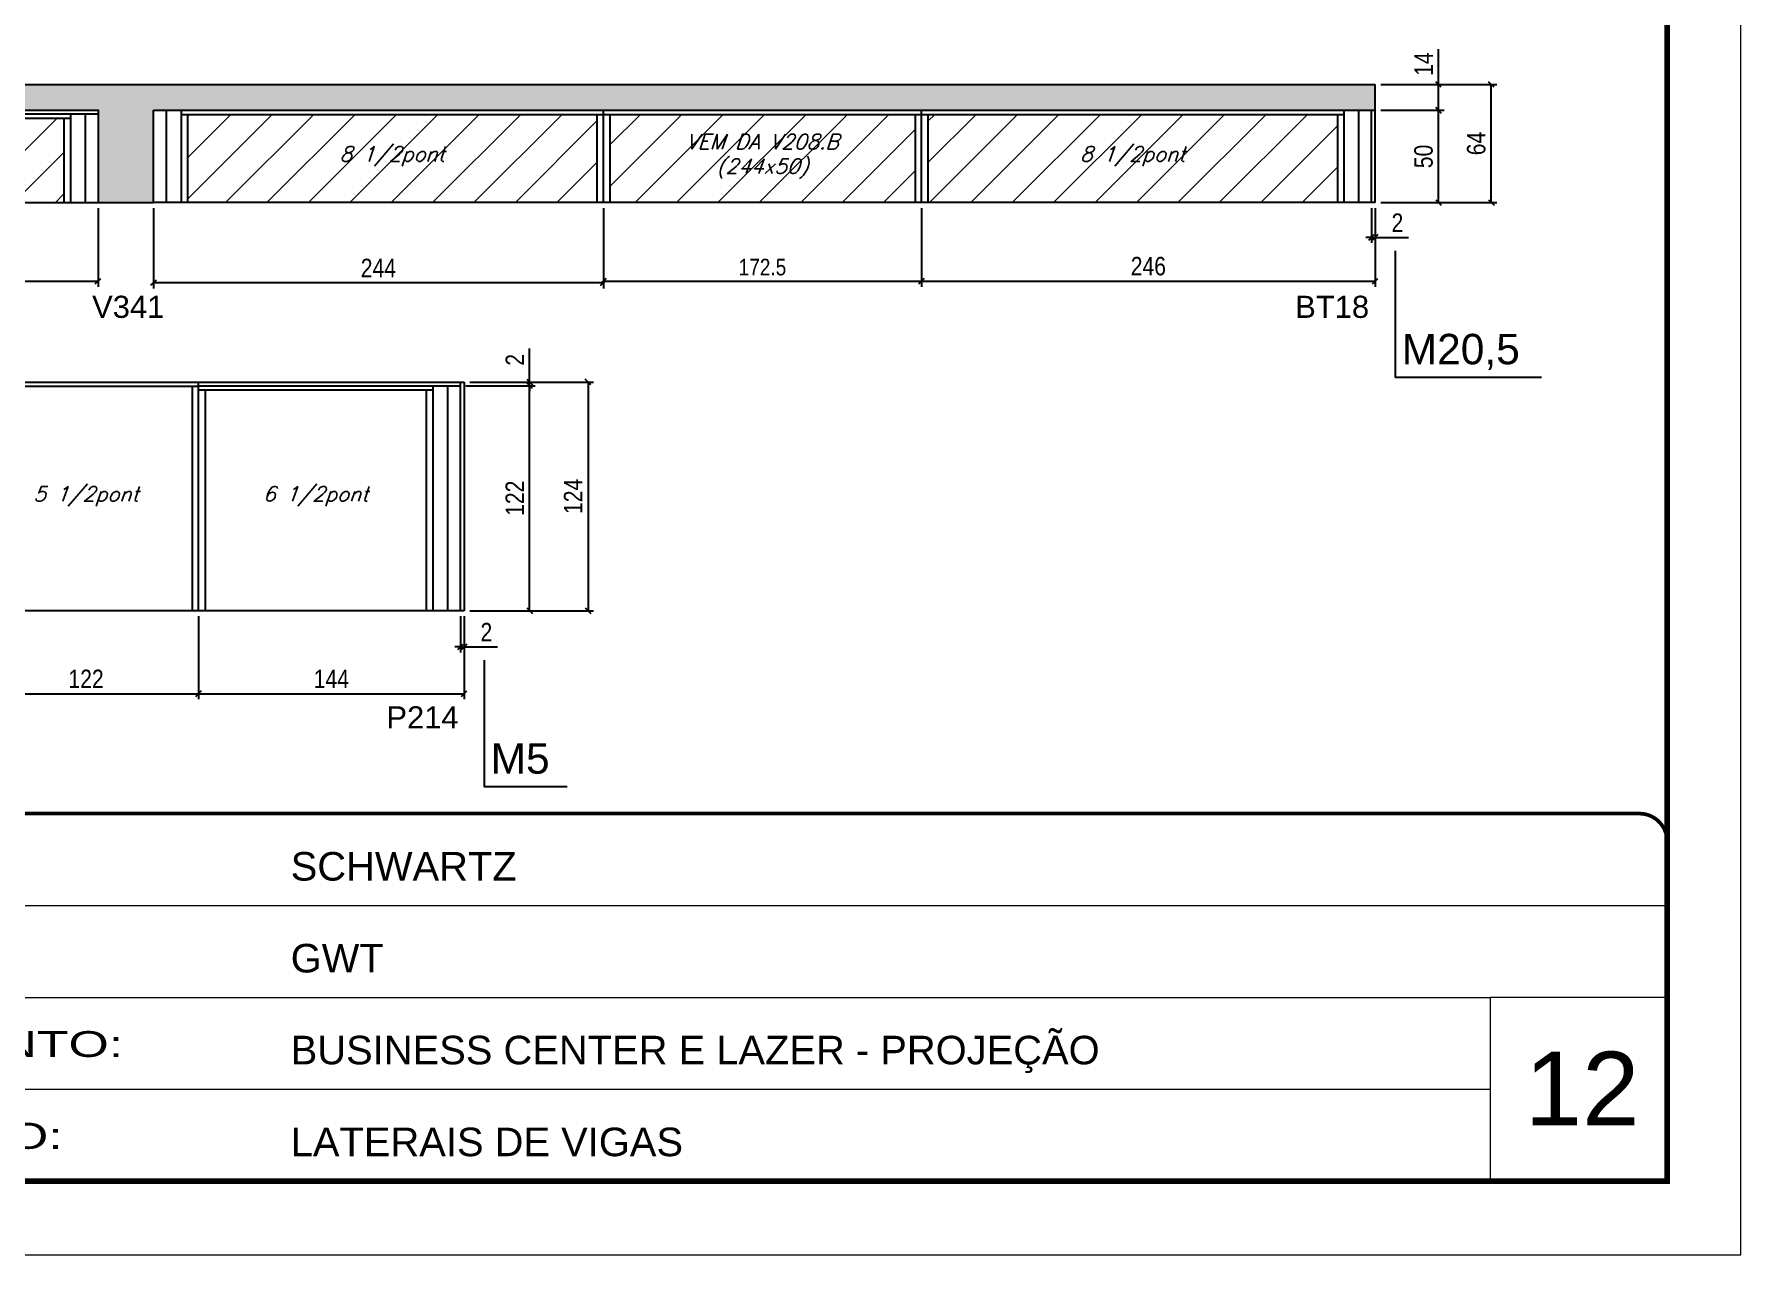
# Model space of a CAD drawing. Extents: x 13154 to 22413, y 1253 to 30260.
# Drawn here: x 18482 to 19408, y 26522 to 27184 of the extents above; entities that cross this region are included whole.
import ezdxf

# ---------------------------------------------------------------- set-up
doc = ezdxf.new("R2010")
doc.units = 0
doc.linetypes.add('CONTINUO', pattern=[0])
doc.linetypes.add('DASHED', pattern=[0.75, 0.5, -0.25])
for name, color, linetype in [('5', 5, 'Continuous'), ('COTA', 241, 'Continuous'), ('NOMENCLATURA', 7, 'Continuous'), ('Painéis', 200, 'Continuous'), ('SARR_2.2x7', 40, 'Continuous'), ('SARR_3.5x7', 81, 'Continuous'), ('texto', 7, 'Continuous')]:
    doc.layers.add(name, color=color, linetype=linetype)
for name, color, linetype, lineweight in [('CARIMBO', 255, 'Continuous', 9), ('Folhas', 255, 'Continuous', 9), ('Hachura', 251, 'Continuous', 9), ('SARRAFO DE PRESSAO', 251, 'DASHED', 9)]:
    doc.layers.add(name, color=color, linetype=linetype, lineweight=lineweight)
doc.styles.add('ARIAL', font='arial.ttf')
doc.styles.add('COTA TECNICA', font='techl___.ttf', dxfattribs={"height": 10})
doc.styles.add('COTA TECNICA-50', font='techl___.ttf', dxfattribs={"height": 9})
doc.styles.add('Romans', font='romans.shx')
doc.styles.get("Standard").update_dxf_attribs({"font": 'arial.ttf'})
doc.styles.add('Tecnologia', font='')
doc.styles.get('Tecnologia').set_extended_font_data('Forgotten Futurist')
doc.dimstyles.new('COTA PAINEL-50', dxfattribs={"dimtxt": 9, "dimasz": 3, "dimexe": 3, "dimexo": 3, "dimgap": 3, "dimtad": 1, "dimdec": 1, "dimzin": 12, "dimdsep": 46, "dimtxsty": 'COTA TECNICA-50', "dimblk1": 'OBLIQUE', "dimblk2": 'OBLIQUE', "dimsah": 1, "dimcen": 0.9, "dimclrd": 4, "dimclre": 4, "dimclrt": 240, "dimadec": 1, "dimazin": 3, "dimtfac": 1, "dimtdec": 1, "dimtmove": 0, "dimatfit": 3, "dimfxl": 1, "dimtolj": 1, "dimtzin": 12, "dimarcsym": 0})
doc.dimstyles.new('PAINEL', dxfattribs={"dimtxt": 10, "dimasz": 3, "dimexe": 3, "dimexo": 3, "dimgap": 3, "dimtad": 1, "dimdec": 1, "dimzin": 12, "dimdsep": 46, "dimtxsty": 'COTA TECNICA', "dimblk1": 'OBLIQUE', "dimblk2": 'OBLIQUE', "dimsah": 1, "dimcen": 0.9, "dimclrd": 4, "dimclre": 4, "dimclrt": 240, "dimadec": 1, "dimazin": 3, "dimtfac": 1, "dimtdec": 1, "dimtmove": 0, "dimatfit": 3, "dimfxl": 1, "dimtolj": 1, "dimtzin": 12, "dimarcsym": 0})

# ---------------------------------------------------------------- blocks, each defined once
blk = doc.blocks.new('9999999999')
at = {"color": 30, "linetype": 'CONTINUO'}
for p, q in [((98564.56, 34379.64), (99583.98, 34379.64)), ((98564.56, 34329.83), (99487.98, 34329.83)), ((99583.98, 34329.83), (99487.98, 34329.83)), ((99487.98, 34329.83), (99487.98, 34230.21)), ((98564.56, 34280.02), (99487.98, 34280.02))]:
    blk.add_line(p, q, dxfattribs=at)
at = {"color": 30, "linetype": 'CONTINUO', "const_width": 2}
blk.add_lwpolyline([(99583.98, 34230.21), (99583.98, 34414.45, 0.414214), (99568.98, 34429.45), (98228.98, 34429.45, 0.414214), (98213.98, 34414.45), (98213.98, 34245.21, 0.414214), (98228.98, 34230.21), (99583.98, 34230.21)], format="xyb", dxfattribs=at)
at = {"layer": 'Folhas'}
blk.add_lwpolyline([(98138.98, 34190.21), (99623.98, 34190.21), (99623.98, 35240.21), (98138.98, 35240.21)], close=True, dxfattribs=at)
at = {"layer": 'Folhas', "color": 30, "const_width": 3}
blk.add_lwpolyline([(98213.98, 34230.21), (99583.98, 34230.21), (99583.98, 35200.21), (98213.98, 35200.21)], close=True, dxfattribs=at)
at = {"color": 7, "linetype": 'Continuous', "ltscale": 5, "style": 'ARIAL'}
for s, height, p in [('SCHWARTZ', 15.483, (98837.68, 34393.13)), ('GWT', 15.483, (98837.68, 34343.32)), ('BUSINESS CENTER E LAZER - PROJEÇÃO', 15.4829, (98837.68, 34293.51)), ('LATERAIS DE VIGAS', 15.4829, (98837.68, 34243.7))]:
    blk.add_text(s, height=height, dxfattribs=at).set_placement(p)
at = {"layer": 'Folhas', "color": 7, "style": 'Tecnologia', "width": 1.5}
for s, p in [('PAVIMENTO:', (98573.65, 34297.5)), ('PROJETO:', (98573.65, 34247.69))]:
    blk.add_text(s, height=14, dxfattribs=at).set_placement(p)
blk = doc.blocks.new('_Oblique')
at = {"color": 0, "linetype": 'ByBlock', "lineweight": -2}
blk.add_line((-0.5, -0.5), (0.5, 0.5), dxfattribs=at)
blk = doc.blocks.new('*D1276')
at = {"layer": 'COTA', "color": 4, "linetype": 'ByBlock', "lineweight": -2, "transparency": 16777216}
for p, q in [((18321.62, 27089.58), (18321.62, 27046.94)), ((18517.12, 27089.58), (18517.12, 27046.94)), ((18321.62, 27049.94), (18517.12, 27049.94))]:
    blk.add_line(p, q, dxfattribs=at)
at = {"layer": 'Defpoints', "color": 0, "linetype": 'ByBlock', "transparency": 16777216}
for p in [(18321.62, 27092.58), (18517.12, 27092.58), (18517.12, 27049.94)]:
    blk.add_point(p, dxfattribs=at)
at = {"layer": 'COTA', "color": 4, "linetype": 'ByBlock', "lineweight": -2, "transparency": 16777216, "xscale": 3, "yscale": 3, "zscale": 3, "rotation": 180}
blk.add_blockref('_Oblique', (18321.62, 27049.94), dxfattribs=at)
at = {"layer": 'COTA', "color": 4, "linetype": 'ByBlock', "lineweight": -2, "transparency": 16777216, "xscale": 3, "yscale": 3, "zscale": 3}
blk.add_blockref('_Oblique', (18517.12, 27049.94), dxfattribs=at)
at = {"layer": 'COTA', "color": 240, "linetype": 'ByBlock', "transparency": 16777216, "insert": (18419.37, 27058.07), "char_height": 10, "attachment_point": 5, "style": 'COTA TECNICA'}
blk.add_mtext('\\A1;195.5', dxfattribs=at)
blk = doc.blocks.new('*D223')
at = {"layer": 'COTA', "color": 4, "linetype": 'ByBlock', "lineweight": -2, "transparency": 16777216}
for p, q in [((18791.12, 27089.58), (18791.12, 27046.94)), ((18963.62, 27089.58), (18963.62, 27046.94)), ((18791.12, 27049.94), (18963.62, 27049.94))]:
    blk.add_line(p, q, dxfattribs=at)
at = {"layer": 'Defpoints', "color": 0, "linetype": 'ByBlock', "transparency": 16777216}
for p in [(18791.12, 27092.58), (18963.62, 27092.58), (18963.62, 27049.94)]:
    blk.add_point(p, dxfattribs=at)
at = {"layer": 'COTA', "color": 4, "linetype": 'ByBlock', "lineweight": -2, "transparency": 16777216, "xscale": 3, "yscale": 3, "zscale": 3, "rotation": 180}
blk.add_blockref('_Oblique', (18791.12, 27049.94), dxfattribs=at)
at = {"layer": 'COTA', "color": 4, "linetype": 'ByBlock', "lineweight": -2, "transparency": 16777216, "xscale": 3, "yscale": 3, "zscale": 3}
blk.add_blockref('_Oblique', (18963.62, 27049.94), dxfattribs=at)
at = {"layer": 'COTA', "color": 240, "linetype": 'ByBlock', "transparency": 16777216, "insert": (18877.37, 27057.53), "char_height": 9, "attachment_point": 5, "style": 'COTA TECNICA-50'}
blk.add_mtext('\\A1;172.5', dxfattribs=at)
blk = doc.blocks.new('*D1277')
at = {"layer": 'COTA', "color": 4, "linetype": 'ByBlock', "lineweight": -2, "transparency": 16777216}
for p, q in [((18547.12, 27089.58), (18547.12, 27046.04)), ((18791.12, 27089.58), (18791.12, 27046.04)), ((18791.12, 27049.04), (18547.12, 27049.04))]:
    blk.add_line(p, q, dxfattribs=at)
at = {"layer": 'Defpoints', "color": 0, "linetype": 'ByBlock', "transparency": 16777216}
for p in [(18547.12, 27092.58), (18791.12, 27092.58), (18547.12, 27049.04)]:
    blk.add_point(p, dxfattribs=at)
at = {"layer": 'COTA', "color": 4, "linetype": 'ByBlock', "lineweight": -2, "transparency": 16777216, "xscale": 3, "yscale": 3, "zscale": 3, "rotation": 180}
blk.add_blockref('_Oblique', (18547.12, 27049.04), dxfattribs=at)
at = {"layer": 'COTA', "color": 4, "linetype": 'ByBlock', "lineweight": -2, "transparency": 16777216, "xscale": 3, "yscale": 3, "zscale": 3}
blk.add_blockref('_Oblique', (18791.12, 27049.04), dxfattribs=at)
at = {"layer": 'COTA', "color": 240, "linetype": 'ByBlock', "transparency": 16777216, "insert": (18669.12, 27057.11), "char_height": 10, "attachment_point": 5, "style": 'COTA TECNICA'}
blk.add_mtext('\\A1;244', dxfattribs=at)
blk = doc.blocks.new('*D1205')
at = {"layer": 'COTA', "color": 4, "linetype": 'ByBlock', "lineweight": -2, "transparency": 16777216}
for p, q in [((18963.62, 27089.58), (18963.62, 27046.94)), ((19209.62, 27089.58), (19209.62, 27046.94)), ((18963.62, 27049.94), (19209.62, 27049.94))]:
    blk.add_line(p, q, dxfattribs=at)
at = {"layer": 'Defpoints', "color": 0, "linetype": 'ByBlock', "transparency": 16777216}
for p in [(18963.62, 27092.58), (19209.62, 27092.58), (19209.62, 27049.94)]:
    blk.add_point(p, dxfattribs=at)
at = {"layer": 'COTA', "color": 4, "linetype": 'ByBlock', "lineweight": -2, "transparency": 16777216, "xscale": 3, "yscale": 3, "zscale": 3, "rotation": 180}
blk.add_blockref('_Oblique', (18963.62, 27049.94), dxfattribs=at)
at = {"layer": 'COTA', "color": 4, "linetype": 'ByBlock', "lineweight": -2, "transparency": 16777216, "xscale": 3, "yscale": 3, "zscale": 3}
blk.add_blockref('_Oblique', (19209.62, 27049.94), dxfattribs=at)
at = {"layer": 'COTA', "color": 240, "linetype": 'ByBlock', "transparency": 16777216, "insert": (19086.62, 27058.04), "char_height": 10, "attachment_point": 5, "style": 'COTA TECNICA'}
blk.add_mtext('\\A1;246', dxfattribs=at)
blk = doc.blocks.new('*D1206')
at = {"layer": 'COTA', "color": 4, "linetype": 'ByBlock', "lineweight": -2, "transparency": 16777216}
for p, q in [((19212.62, 27142.58), (19246.96, 27142.58)), ((19243.96, 27092.58), (19243.96, 27142.58)), ((19212.62, 27092.58), (19246.96, 27092.58))]:
    blk.add_line(p, q, dxfattribs=at)
at = {"layer": 'Defpoints', "color": 0, "linetype": 'ByBlock', "transparency": 16777216}
for p in [(19209.62, 27142.58), (19243.96, 27142.58), (19209.62, 27092.58)]:
    blk.add_point(p, dxfattribs=at)
at = {"layer": 'COTA', "color": 4, "linetype": 'ByBlock', "lineweight": -2, "transparency": 16777216, "xscale": 3, "yscale": 3, "zscale": 3}
for p, rotation in [((19243.96, 27142.58), 90), ((19243.96, 27092.58), 270)]:
    blk.add_blockref('_Oblique', p, dxfattribs=dict(at, rotation=rotation))
at = {"layer": 'COTA', "color": 240, "linetype": 'ByBlock', "transparency": 16777216, "insert": (19235.85, 27117.58), "char_height": 10, "attachment_point": 5, "rotation": 90, "style": 'COTA TECNICA'}
blk.add_mtext('\\A1;50', dxfattribs=at)
blk = doc.blocks.new('*D1207')
at = {"layer": 'COTA', "color": 4, "linetype": 'ByBlock', "lineweight": -2, "transparency": 16777216}
for p, q in [((19207.62, 27089.58), (19207.62, 27070.66)), ((19209.62, 27089.58), (19209.62, 27070.66)), ((19207.62, 27073.66), (19204.62, 27073.66)), ((19207.62, 27073.66), (19209.62, 27073.66)), ((19209.62, 27073.66), (19227.73, 27073.66))]:
    blk.add_line(p, q, dxfattribs=at)
at = {"layer": 'Defpoints', "color": 0, "linetype": 'ByBlock', "transparency": 16777216}
for p in [(19207.62, 27092.58), (19209.62, 27092.58), (19209.62, 27073.66)]:
    blk.add_point(p, dxfattribs=at)
at = {"layer": 'COTA', "color": 4, "linetype": 'ByBlock', "lineweight": -2, "transparency": 16777216, "xscale": 3, "yscale": 3, "zscale": 3}
blk.add_blockref('_Oblique', (19207.62, 27073.66), dxfattribs=at)
at = {"layer": 'COTA', "color": 4, "linetype": 'ByBlock', "lineweight": -2, "transparency": 16777216, "xscale": 3, "yscale": 3, "zscale": 3, "rotation": 180}
blk.add_blockref('_Oblique', (19209.62, 27073.66), dxfattribs=at)
at = {"layer": 'COTA', "color": 240, "linetype": 'ByBlock', "transparency": 16777216, "insert": (19221.67, 27081.66), "char_height": 10, "attachment_point": 5, "style": 'COTA TECNICA'}
blk.add_mtext('\\A1;2', dxfattribs=at)
blk = doc.blocks.new('*D1208')
at = {"layer": 'COTA', "color": 4, "linetype": 'ByBlock', "lineweight": -2, "transparency": 16777216}
for p, q in [((19243.96, 27156.58), (19243.96, 27175.7)), ((19212.62, 27156.58), (19246.96, 27156.58)), ((19243.96, 27142.58), (19243.96, 27156.58)), ((19212.62, 27142.58), (19246.96, 27142.58))]:
    blk.add_line(p, q, dxfattribs=at)
at = {"layer": 'Defpoints', "color": 0, "linetype": 'ByBlock', "transparency": 16777216}
for p in [(19209.62, 27156.58), (19243.96, 27156.58), (19209.62, 27142.58)]:
    blk.add_point(p, dxfattribs=at)
at = {"layer": 'COTA', "color": 4, "linetype": 'ByBlock', "lineweight": -2, "transparency": 16777216, "xscale": 3, "yscale": 3, "zscale": 3}
for p, rotation in [((19243.96, 27156.58), 90), ((19243.96, 27142.58), 270)]:
    blk.add_blockref('_Oblique', p, dxfattribs=dict(at, rotation=rotation))
at = {"layer": 'COTA', "color": 240, "linetype": 'ByBlock', "transparency": 16777216, "insert": (19235.88, 27167.64), "char_height": 10, "attachment_point": 5, "rotation": 90, "style": 'COTA TECNICA'}
blk.add_mtext('\\A1;14', dxfattribs=at)
blk = doc.blocks.new('*D1209')
at = {"layer": 'COTA', "color": 4, "linetype": 'ByBlock', "lineweight": -2, "transparency": 16777216}
for p, q in [((19212.62, 27156.58), (19275.53, 27156.58)), ((19272.53, 27092.58), (19272.53, 27156.58)), ((19212.62, 27092.58), (19275.53, 27092.58))]:
    blk.add_line(p, q, dxfattribs=at)
at = {"layer": 'Defpoints', "color": 0, "linetype": 'ByBlock', "transparency": 16777216}
for p in [(19209.62, 27156.58), (19272.53, 27156.58), (19209.62, 27092.58)]:
    blk.add_point(p, dxfattribs=at)
at = {"layer": 'COTA', "color": 4, "linetype": 'ByBlock', "lineweight": -2, "transparency": 16777216, "xscale": 3, "yscale": 3, "zscale": 3}
for p, rotation in [((19272.53, 27156.58), 90), ((19272.53, 27092.58), 270)]:
    blk.add_blockref('_Oblique', p, dxfattribs=dict(at, rotation=rotation))
at = {"layer": 'COTA', "color": 240, "linetype": 'ByBlock', "transparency": 16777216, "insert": (19264.43, 27124.58), "char_height": 10, "attachment_point": 5, "rotation": 90, "style": 'COTA TECNICA'}
blk.add_mtext('\\A1;64', dxfattribs=at)
blk = doc.blocks.new('*D1214')
at = {"layer": 'COTA', "color": 4, "linetype": 'ByBlock', "lineweight": -2, "transparency": 16777216}
for p, q in [((18571.62, 26868.26), (18571.62, 26823.25)), ((18715.62, 26868.26), (18715.62, 26823.25)), ((18571.62, 26826.25), (18715.62, 26826.25))]:
    blk.add_line(p, q, dxfattribs=at)
at = {"layer": 'Defpoints', "color": 0, "linetype": 'ByBlock', "transparency": 16777216}
for p in [(18571.62, 26871.26), (18715.62, 26871.26), (18715.62, 26826.25)]:
    blk.add_point(p, dxfattribs=at)
at = {"layer": 'COTA', "color": 4, "linetype": 'ByBlock', "lineweight": -2, "transparency": 16777216, "xscale": 3, "yscale": 3, "zscale": 3, "rotation": 180}
blk.add_blockref('_Oblique', (18571.62, 26826.25), dxfattribs=at)
at = {"layer": 'COTA', "color": 4, "linetype": 'ByBlock', "lineweight": -2, "transparency": 16777216, "xscale": 3, "yscale": 3, "zscale": 3}
blk.add_blockref('_Oblique', (18715.62, 26826.25), dxfattribs=at)
at = {"layer": 'COTA', "color": 240, "linetype": 'ByBlock', "transparency": 16777216, "insert": (18643.62, 26834.32), "char_height": 10, "attachment_point": 5, "style": 'COTA TECNICA'}
blk.add_mtext('\\A1;144', dxfattribs=at)
blk = doc.blocks.new('*D1215')
at = {"layer": 'COTA', "color": 4, "linetype": 'ByBlock', "lineweight": -2, "transparency": 16777216}
for p, q in [((18713.62, 26868.26), (18713.62, 26848.67)), ((18715.62, 26868.26), (18715.62, 26848.67)), ((18713.62, 26851.67), (18710.62, 26851.67)), ((18713.62, 26851.67), (18715.62, 26851.67)), ((18715.62, 26851.67), (18733.73, 26851.67))]:
    blk.add_line(p, q, dxfattribs=at)
at = {"layer": 'Defpoints', "color": 0, "linetype": 'ByBlock', "transparency": 16777216}
for p in [(18713.62, 26871.26), (18715.62, 26871.26), (18715.62, 26851.67)]:
    blk.add_point(p, dxfattribs=at)
at = {"layer": 'COTA', "color": 4, "linetype": 'ByBlock', "lineweight": -2, "transparency": 16777216, "xscale": 3, "yscale": 3, "zscale": 3}
blk.add_blockref('_Oblique', (18713.62, 26851.67), dxfattribs=at)
at = {"layer": 'COTA', "color": 4, "linetype": 'ByBlock', "lineweight": -2, "transparency": 16777216, "xscale": 3, "yscale": 3, "zscale": 3, "rotation": 180}
blk.add_blockref('_Oblique', (18715.62, 26851.67), dxfattribs=at)
at = {"layer": 'COTA', "color": 240, "linetype": 'ByBlock', "transparency": 16777216, "insert": (18727.67, 26859.67), "char_height": 10, "attachment_point": 5, "style": 'COTA TECNICA'}
blk.add_mtext('\\A1;2', dxfattribs=at)
blk = doc.blocks.new('*D1216')
at = {"layer": 'COTA', "color": 4, "linetype": 'ByBlock', "lineweight": -2, "transparency": 16777216}
for p, q in [((18718.62, 26995.26), (18785.78, 26995.26)), ((18782.78, 26995.26), (18782.78, 26871.26)), ((18718.62, 26871.26), (18785.78, 26871.26))]:
    blk.add_line(p, q, dxfattribs=at)
at = {"layer": 'Defpoints', "color": 0, "linetype": 'ByBlock', "transparency": 16777216}
for p in [(18715.62, 26995.26), (18715.62, 26871.26), (18782.78, 26871.26)]:
    blk.add_point(p, dxfattribs=at)
at = {"layer": 'COTA', "color": 4, "linetype": 'ByBlock', "lineweight": -2, "transparency": 16777216, "xscale": 3, "yscale": 3, "zscale": 3}
for p, rotation in [((18782.78, 26995.26), 90), ((18782.78, 26871.26), 270)]:
    blk.add_blockref('_Oblique', p, dxfattribs=dict(at, rotation=rotation))
at = {"layer": 'COTA', "color": 240, "linetype": 'ByBlock', "transparency": 16777216, "insert": (18774.71, 26933.26), "char_height": 10, "attachment_point": 5, "rotation": 90, "style": 'COTA TECNICA'}
blk.add_mtext('\\A1;124', dxfattribs=at)
blk = doc.blocks.new('*D1217')
at = {"layer": 'COTA', "color": 4, "linetype": 'ByBlock', "lineweight": -2, "transparency": 16777216}
for p, q in [((18449.62, 26868.26), (18449.62, 26823.25)), ((18571.62, 26868.26), (18571.62, 26823.25)), ((18449.62, 26826.25), (18571.62, 26826.25))]:
    blk.add_line(p, q, dxfattribs=at)
at = {"layer": 'Defpoints', "color": 0, "linetype": 'ByBlock', "transparency": 16777216}
for p in [(18449.62, 26871.26), (18571.62, 26871.26), (18571.62, 26826.25)]:
    blk.add_point(p, dxfattribs=at)
at = {"layer": 'COTA', "color": 4, "linetype": 'ByBlock', "lineweight": -2, "transparency": 16777216, "xscale": 3, "yscale": 3, "zscale": 3, "rotation": 180}
blk.add_blockref('_Oblique', (18449.62, 26826.25), dxfattribs=at)
at = {"layer": 'COTA', "color": 4, "linetype": 'ByBlock', "lineweight": -2, "transparency": 16777216, "xscale": 3, "yscale": 3, "zscale": 3}
blk.add_blockref('_Oblique', (18571.62, 26826.25), dxfattribs=at)
at = {"layer": 'COTA', "color": 240, "linetype": 'ByBlock', "transparency": 16777216, "insert": (18510.62, 26834.31), "char_height": 10, "attachment_point": 5, "style": 'COTA TECNICA'}
blk.add_mtext('\\A1;122', dxfattribs=at)
blk = doc.blocks.new('*D1218')
at = {"layer": 'COTA', "color": 4, "linetype": 'ByBlock', "lineweight": -2, "transparency": 16777216}
for p, q in [((18716.62, 26993.26), (18754.1, 26993.26)), ((18751.1, 26871.26), (18751.1, 26993.26)), ((18718.62, 26871.26), (18754.1, 26871.26))]:
    blk.add_line(p, q, dxfattribs=at)
at = {"layer": 'Defpoints', "color": 0, "linetype": 'ByBlock', "transparency": 16777216}
for p in [(18713.62, 26993.26), (18751.1, 26993.26), (18715.62, 26871.26)]:
    blk.add_point(p, dxfattribs=at)
at = {"layer": 'COTA', "color": 4, "linetype": 'ByBlock', "lineweight": -2, "transparency": 16777216, "xscale": 3, "yscale": 3, "zscale": 3}
for p, rotation in [((18751.1, 26993.26), 90), ((18751.1, 26871.26), 270)]:
    blk.add_blockref('_Oblique', p, dxfattribs=dict(at, rotation=rotation))
at = {"layer": 'COTA', "color": 240, "linetype": 'ByBlock', "transparency": 16777216, "insert": (18743.05, 26932.26), "char_height": 10, "attachment_point": 5, "rotation": 90, "style": 'COTA TECNICA'}
blk.add_mtext('\\A1;122', dxfattribs=at)
blk = doc.blocks.new('*D1219')
at = {"layer": 'COTA', "color": 4, "linetype": 'ByBlock', "lineweight": -2, "transparency": 16777216}
for p, q in [((18751.1, 26995.26), (18751.1, 27013.37)), ((18718.62, 26995.26), (18754.1, 26995.26)), ((18751.1, 26993.26), (18751.1, 26995.26)), ((18716.62, 26993.26), (18754.1, 26993.26)), ((18751.1, 26993.26), (18751.1, 26990.26))]:
    blk.add_line(p, q, dxfattribs=at)
at = {"layer": 'Defpoints', "color": 0, "linetype": 'ByBlock', "transparency": 16777216}
for p in [(18715.62, 26995.26), (18751.1, 26995.26), (18713.62, 26993.26)]:
    blk.add_point(p, dxfattribs=at)
at = {"layer": 'COTA', "color": 4, "linetype": 'ByBlock', "lineweight": -2, "transparency": 16777216, "xscale": 3, "yscale": 3, "zscale": 3}
for p, rotation in [((18751.1, 26995.26), 270), ((18751.1, 26993.26), 90)]:
    blk.add_blockref('_Oblique', p, dxfattribs=dict(at, rotation=rotation))
at = {"layer": 'COTA', "color": 240, "linetype": 'ByBlock', "transparency": 16777216, "insert": (18743.1, 27007.32), "char_height": 10, "attachment_point": 5, "rotation": 90, "style": 'COTA TECNICA'}
blk.add_mtext('\\A1;2', dxfattribs=at)

msp = doc.modelspace()

# ---------------------------------------------------------------- hatches: boundary and pattern name
at = {"layer": 'COTA', "linetype": 'ByBlock'}
h = msp.add_hatch(dxfattribs=at)
h.set_pattern_fill('AR-CONC', color=256, scale=0.03)
h.set_pattern_definition([(50, (-115870.6203, -5371.0305), (5.46554007, -0.47817257), [0.5715, -6.2865]), (355, (-115870.62, -5371.0305), (-1.05730264, 5.73170536), [0.4572, -5.02921753]), (100.4514447, (-115870.165, -5371.0704), (4.40823741, 5.25353256), [0.48570026, -5.34270734]), (46.1842, (-115870.62, -5369.5065), (8.13237123, -1.26126984), [0.85725, -9.42975]), (96.6355576, (-115869.9426, -5369.612), (7.122124, 7.42278374), [0.7285507, -8.01406824]), (351.184151, (-115870.62, -5369.5065), (7.122124, 7.42278374), [0.685799, -7.54379196]), (21, (-115869.8583, -5369.8875), (4.54843174, -3.06795595), [0.5715, -6.2865]), (326, (-115869.858, -5369.8875), (1.85406085, 5.52563898), [0.4572, -5.0292]), (71.451445, (-115869.479, -5370.143), (6.40249258, 2.45768307), [0.48570026, -5.34269813]), (37.5, (-115870.6203, -5371.0305), (0.092658098, 2.536651166), [0, -4.96824, 0, -5.1054, 0, -5.04825]), (7.5, (-115870.6203, -5371.0305), (2.004589875, 3.005417245), [0, -2.91084, 0, -4.85394, 0, -1.92405]), (327.5, (-115872.3195, -5371.0305), (4.067717855, -0.17186232), [0, -1.905, 0, -5.9436, 0, -7.8867]), (317.5, (-115873.0815, -5371.0305), (4.44387544, 0.76279473), [0, -2.4765, 0, -3.94716, 0, -5.6007])])
h.paths.add_polyline_path([(18321.62, 27142.58), (18517.12, 27142.58), (18517.12, 27092.58), (18547.12, 27092.58), (18547.12, 27142.58), (19209.62, 27142.58), (19209.62, 27156.58), (18291.62, 27156.58), (18291.62, 27138.58), (18133.62, 27138.58), (18133.62, 27124.58), (18291.62, 27124.58), (18291.62, 27092.58), (18321.62, 27092.58)])
at = {"layer": 'Hachura', "linetype": 'ByBlock'}
h = msp.add_hatch(dxfattribs=at)
h.set_pattern_fill('ANSI31', color=256, scale=5)
h.paths.add_polyline_path([(18498.62, 27092.58), (18498.62, 27138.38), (18340.12, 27138.38), (18340.12, 27092.58)])
h = msp.add_hatch(dxfattribs=at)
h.set_pattern_fill('ANSI31', color=256, scale=5)
h.set_pattern_definition([(45, (-115870.62, -5371.03), (-11.2253202, 11.2253202), [])])
h.paths.add_polyline_path([(18565.62, 27140.38), (18565.62, 27092.58), (18787.62, 27092.58), (18787.62, 27140.38)])
h.paths.add_polyline_path([(19189.12, 27092.58), (19189.12, 27140.38), (18967.12, 27140.38), (18967.12, 27092.58)])
h = msp.add_hatch(dxfattribs=at)
h.set_pattern_fill('ANSI31', color=256, scale=5)
h.paths.add_polyline_path([(18960.12, 27092.58), (18960.12, 27140.38), (18794.62, 27140.38), (18794.62, 27092.58)])

# ---------------------------------------------------------------- linework, layer by layer
at = {"layer": 'COTA', "linetype": 'ByBlock'}
for p, q in [((18291.62, 27156.58), (19209.62, 27156.58)), ((19209.62, 27142.58), (19209.62, 27156.58)), ((18517.12, 27092.58), (18547.12, 27092.58))]:
    msp.add_line(p, q, dxfattribs=at)
at = {"layer": 'NOMENCLATURA', "linetype": 'Continuous'}
for p, q in [((19220.44, 27066.43), (19220.44, 26997.69)), ((19299.7, 26997.69), (19220.44, 26997.69)), ((18726.44, 26844.44), (18726.44, 26775.7)), ((18771.4, 26775.7), (18726.44, 26775.7))]:
    msp.add_line(p, q, dxfattribs=at)
at = {"layer": 'Painéis', "linetype": 'Continuous'}
for p, q in [((18321.62, 27142.58), (18517.12, 27142.58)), ((18517.12, 27142.58), (18517.12, 27092.58)), ((18547.12, 27092.58), (18547.12, 27142.58)), ((18547.12, 27142.58), (19209.62, 27142.58)), ((18791.12, 27092.58), (18791.12, 27142.58)), ((18963.62, 27092.58), (18963.62, 27142.58)), ((19207.62, 27092.58), (19207.62, 27142.58)), ((19209.62, 27092.58), (19209.62, 27142.58)), ((18321.62, 27092.58), (18517.12, 27092.58)), ((19209.62, 27092.58), (18547.12, 27092.58)), ((18449.62, 26995.26), (18715.62, 26995.26)), ((18571.62, 26871.26), (18571.62, 26995.26)), ((18713.62, 26871.26), (18713.62, 26995.26)), ((18715.62, 26995.26), (18715.62, 26871.26)), ((18571.62, 26993.26), (18713.62, 26993.26)), ((18715.62, 26871.26), (18133.62, 26871.26))]:
    msp.add_line(p, q, dxfattribs=at)
msp.add_lwpolyline([(18321.62, 27142.58), (18517.12, 27142.58), (18517.12, 27140.58), (18321.62, 27140.58)], close=True, dxfattribs=at)
at = {"layer": 'SARR_2.2x7', "linetype": 'Continuous'}
for p, q in [((18554.12, 27142.58), (18554.12, 27092.58)), ((19200.62, 27142.58), (19200.62, 27092.58)), ((18336.62, 27138.38), (18502.12, 27138.38)), ((18510.12, 27140.58), (18510.12, 27092.58)), ((18562.12, 27140.38), (18791.12, 27140.38)), ((18791.12, 27140.38), (18963.62, 27140.38)), ((18963.62, 27140.38), (19192.62, 27140.38)), ((18449.62, 26993.06), (18571.62, 26993.06)), ((18571.62, 26991.06), (18698.62, 26991.06)), ((18706.62, 26993.26), (18706.62, 26871.26))]:
    msp.add_line(p, q, dxfattribs=at)
at = {"layer": 'SARR_3.5x7'}
for p, q in [((18562.12, 27142.58), (18562.12, 27092.58)), ((19192.62, 27142.58), (19192.62, 27092.58)), ((18498.62, 27138.38), (18498.62, 27092.58)), ((18502.12, 27140.58), (18502.12, 27092.58)), ((18565.62, 27140.38), (18565.62, 27092.58)), ((18787.62, 27140.38), (18787.62, 27092.58)), ((18794.62, 27140.38), (18794.62, 27092.58)), ((18960.12, 27140.38), (18960.12, 27092.58)), ((18967.12, 27140.38), (18967.12, 27092.58)), ((19189.12, 27140.38), (19189.12, 27092.58)), ((18568.12, 26993.06), (18568.12, 26871.26)), ((18575.12, 26991.06), (18575.12, 26871.26)), ((18695.12, 26991.06), (18695.12, 26871.26)), ((18698.62, 26993.26), (18698.62, 26871.26))]:
    msp.add_line(p, q, dxfattribs=at)

# ---------------------------------------------------------------- block references
at = {"layer": 'SARRAFO DE PRESSAO', "color": 6, "linetype": 'ByBlock'}
msp.add_blockref('9999999999', (-80216.1, -7668.18), dxfattribs=at)

# ---------------------------------------------------------------- texts
at = {"layer": '5', "linetype": 'Continuous'}
for s, rotation, p in [('V341', 0.00004, (18513.9, 27030.04)), ('BT18', 0.00004, (19166.24, 27030.04)), ('P214', 359.99996, (18673.47, 26807.45))]:
    msp.add_text(s, height=12, rotation=rotation, dxfattribs=at).set_placement(p)
at = {"layer": 'CARIMBO', "style": 'ARIAL'}
msp.add_text('12', height=40, dxfattribs=at).set_placement((19290.74, 26592.17))
at = {"layer": 'NOMENCLATURA', "linetype": 'Continuous'}
for s, p in [('M20,5', (19223.97, 27004.88)), ('M5', (18729.97, 26782.9))]:
    msp.add_text(s, height=16.5, dxfattribs=at).set_placement(p)
at = {"layer": 'texto', "color": 2, "char_height": 8, "attachment_point": 5, "style": 'Romans'}
for s, insert in [('{\\Q19;\\C256;8 1/2pont}', (18676.62, 27117.58)), ('{\\Q19;\\C256;VEM DA V208.B^J(244x50) }', (18877.37, 27117.58)), ('{\\Q19;\\C256;8 1/2pont}', (19078.12, 27117.58)), ('{\\Q19;\\C256;5 1/2pont}', (18510.62, 26933.26)), ('{\\Q19;\\C256;6 1/2pont}', (18635.12, 26933.26))]:
    msp.add_mtext(s, dxfattribs=dict(at, insert=insert))

# ---------------------------------------------------------------- dimensions: what is measured, and where the dimension line sits
at = {"layer": 'COTA', "linetype": 'ByBlock'}
for base, p1, p2, angle, picture, middle in [((19243.96, 27156.58), (19209.62, 27142.58), (19209.62, 27156.58), 90, '*D1208', (19235.88, 27167.64)), ((19272.53, 27156.58), (19209.62, 27092.58), (19209.62, 27156.58), 90, '*D1209', (19264.43, 27124.58)), ((19243.96, 27142.58), (19209.62, 27092.58), (19209.62, 27142.58), 90, '*D1206', (19235.85, 27117.58)), ((18547.12, 27049.04), (18791.12, 27092.58), (18547.12, 27092.58), 180, '*D1277', (18669.12, 27057.11)), ((18751.1, 26995.26), (18713.62, 26993.26), (18715.62, 26995.26), 90, '*D1219', (18743.1, 27007.32)), ((18751.1, 26993.26), (18715.62, 26871.26), (18713.62, 26993.26), 90, '*D1218', (18743.05, 26932.26)), ((18782.78, 26871.26), (18715.62, 26995.26), (18715.62, 26871.26), 90, '*D1216', (18774.71, 26933.26))]:
    dim = msp.add_linear_dim(base=base, p1=p1, p2=p2, angle=angle, dimstyle='PAINEL', dxfattribs=at)
    dim.commit()
    dim.dimension.update_dxf_attribs({"geometry": picture, "text_midpoint": middle})
for base, p1, p2, picture, middle in [((18517.12, 27049.94), (18321.62, 27092.58), (18517.12, 27092.58), '*D1276', (18419.37, 27058.07)), ((19209.62, 27049.94), (18963.62, 27092.58), (19209.62, 27092.58), '*D1205', (19086.62, 27058.04)), ((19209.62, 27073.66), (19207.62, 27092.58), (19209.62, 27092.58), '*D1207', (19221.67, 27081.66)), ((18571.62, 26826.25), (18449.62, 26871.26), (18571.62, 26871.26), '*D1217', (18510.62, 26834.31)), ((18715.62, 26826.25), (18571.62, 26871.26), (18715.62, 26871.26), '*D1214', (18643.62, 26834.32)), ((18715.62, 26851.67), (18713.62, 26871.26), (18715.62, 26871.26), '*D1215', (18727.67, 26859.67))]:
    dim = msp.add_linear_dim(base=base, p1=p1, p2=p2, dimstyle='PAINEL', dxfattribs=at)
    dim.commit()
    dim.dimension.update_dxf_attribs({"geometry": picture, "text_midpoint": middle})
dim = msp.add_linear_dim(base=(18963.62, 27049.94), p1=(18791.12, 27092.58), p2=(18963.62, 27092.58), angle=180, dimstyle='COTA PAINEL-50', override={"dimarcsym": 1}, dxfattribs=at)
dim.commit()
dim.dimension.update_dxf_attribs({"geometry": '*D223', "text_midpoint": (18877.37, 27057.53)})

doc.saveas('drawing.dxf')
